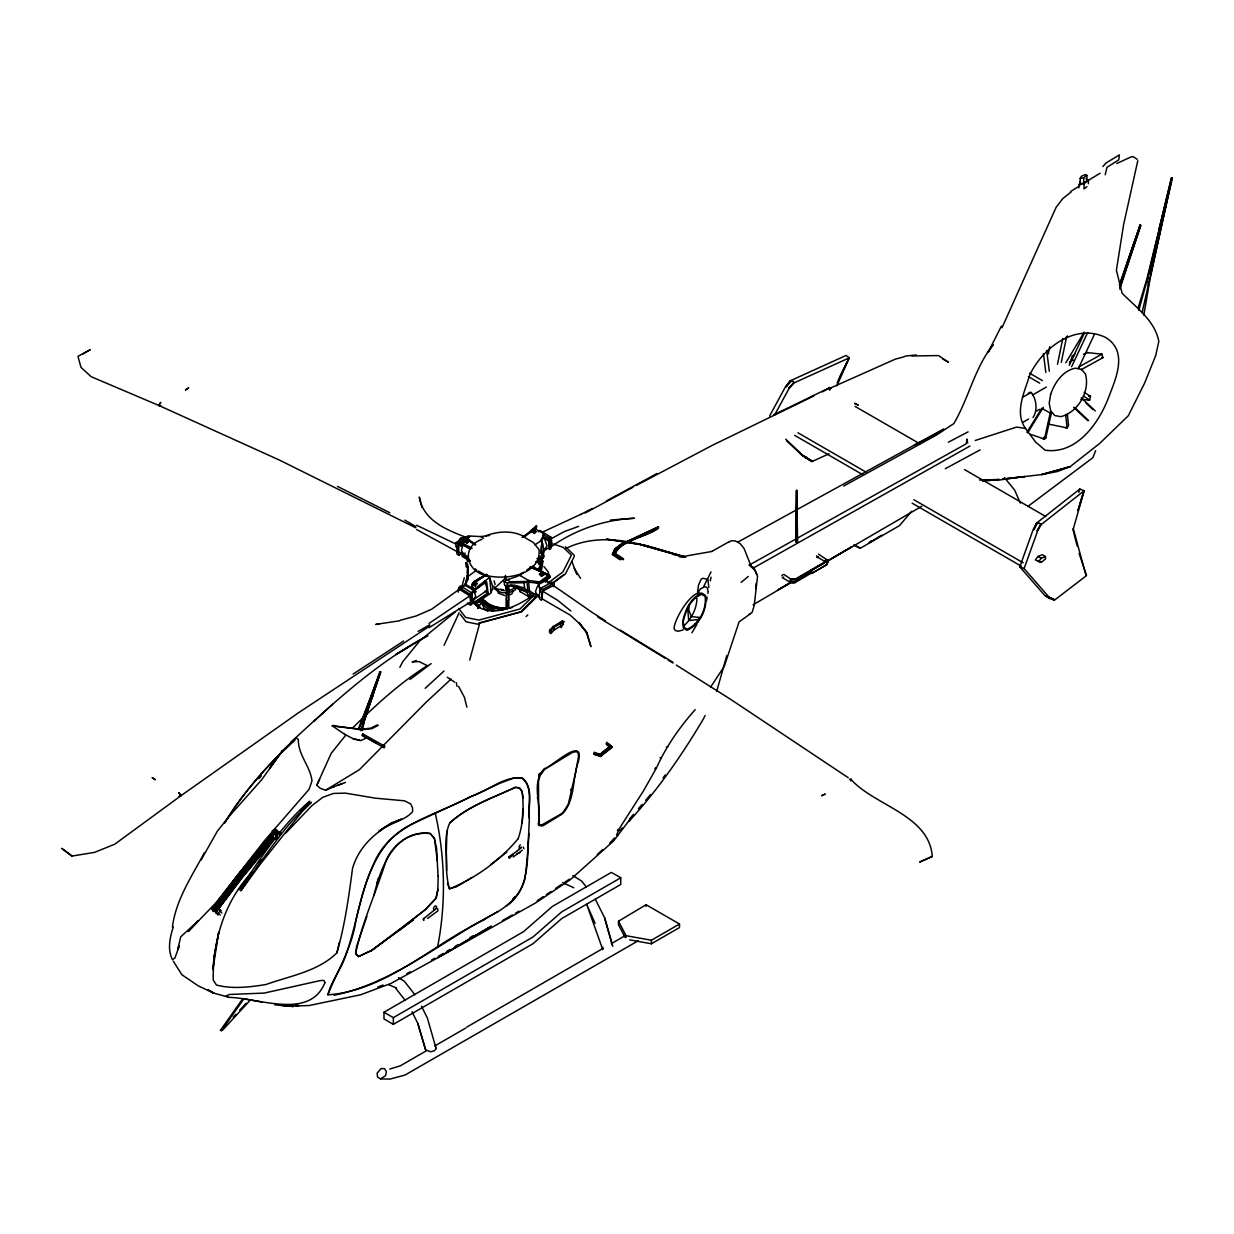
<?xml version="1.0" encoding="UTF-8"?>
<svg xmlns="http://www.w3.org/2000/svg" width="1234" height="1234" viewBox="0 0 1234 1234"><rect width="100%" height="100%" fill="white"/><g stroke="black" fill="none" stroke-linecap="round" stroke-linejoin="round"><path stroke-width="1.5" d="M423.262 918.374L423.925 920.302L423.262 919.654M475.183 568.889L476.679 570.093L467.717 576.694L465.218 585.487L474.195 590.454L486.643 581.785L488.124 593.06L477.666 600.542M468.21 574.736L468.21 578.499L466.221 582.972M468.21 572.838L468.21 567.625L466.221 566.838L465.727 563.028L469.213 560.529M491.117 591.703L492.613 589.204L492.613 586.119L490.129 578.869L486.643 574.396L474.195 581.368L472.206 584.176L473.193 591.101M472.699 583.188L472.699 584.453L475.183 585.965L477.188 583.497L474.689 582.001L472.699 583.188L475.183 584.685L475.183 585.965M474.689 581.199L475.692 583.497L474.195 583.188L473.702 581.8L474.689 581.199L475.692 583.497M472.206 584.176L474.195 581.677L471.712 585.919L474.195 592.197L476.185 591.641L474.195 592.922M476.17 601.791L478.16 602.393L478.16 601.128M476.17 601.467L476.17 602.315L479.162 602.022L479.162 600.757M484.653 575.877L478.684 578.715L472.206 584.592L486.643 574.396M494.109 588.772L504.567 578.993L505.57 575.245M506.048 608.146L506.403 585.626M506.557 600.295L507.236 586.32M528.985 582.247L539.443 583.235L548.42 577.049L547.927 575.784L539.459 581.954L528.491 580.427L526.995 581.445L509.565 581.754L507.575 583.235L507.56 589.79L507.899 586.135L508.562 589.281L507.56 588.988M508.547 600.295L508.223 586.135M525.992 582.417L509.565 582.602L509.565 581.754M535.463 527.612L534.97 529.725L536.466 525.715L536.466 527.196L524.018 537.314M532.486 529.694L535.972 531.7L534.476 533.443L531.484 531.391L534.476 529.71L533.983 531.993L532.486 529.694L534.476 529.71M543.438 554.112L543.438 557.922L539.952 560.421L539.952 556.611L543.438 554.112L540.955 552.909L541.942 541.633L540.955 540.739L543.932 533.767L534.97 528.8L522.013 537.345M540.955 574.18L541.448 571.481L542.436 573.471L540.955 574.18L543.932 573.471L543.932 574.751L541.448 576.232L539.459 574.18L541.942 572.283L543.932 573.471L541.448 576.232M541.772 561.393L541.448 557.907L540.446 564.601L539.443 564.725L539.443 558.632L538.949 564.139M541.942 562.025L541.942 558.632L540.939 558.03M543.932 533.767L541.448 542.142M537.469 569.368L548.914 574.982L549.917 577.481L545.428 579.841L547.911 578.453M465.218 553.063L462.226 555.161L462.226 556.441L470.185 561.239M466.73 543.161L469.213 540.415L467.223 539.505L464.724 541.418L466.73 543.161L469.213 541.263L467.223 540.106C467.054 537.5 464.802 539.628 466.221 541.124L467.223 541.726L469.213 540.415M467.208 558.971L467.208 560.236L466.699 558.447M470.185 560.498L468.689 560.498L468.704 559.218M478.298 571.018L489.636 577.466L474.195 589.189L474.195 590.454L480.674 585.764M474.689 582.001L474.195 583.188M476.663 602.393L476.663 601.112M526.995 581.445L527.982 592.706L524.496 587.816C518.943 587.338 511.956 582.155 507.56 587.183L504.583 585.086L504.089 581.569C510.074 577.527 518.465 577.697 523.848 572.129M534.97 528.8L534.97 530.065L536.466 527.196M523.509 537.314L536.466 525.715M539.443 583.235L539.459 581.954M541.448 574.489L541.942 572.067L549.423 574.982L550.41 577.188L545.922 579.116M541.942 572.283L541.942 573.548L543.932 574.751M796.501 541.232L796.67 490.376L797.596 541.865M796.67 490.376L796.115 542.297M505.57 577.728L506.557 578.16M529.17 818.25C527.628 805.278 533.767 788.125 522.275 778.346L514.177 777.898L500.017 783.204L413.529 823.386C375.352 840.153 364.585 884.192 355.778 921.011C352.091 947.619 337.314 970.556 327.905 994.82C386.859 990.686 432.933 943.84 484.345 919.731M796.377 490.638L795.915 541.741M536.466 526.517L535.463 529.725L535.972 527.612M438.178 875.785L437.854 889.467L436.018 898.229L425.252 909.612L398.227 931.13M562.102 623.494L563.475 624.311L554.22 629.926L550.719 633.659L549.546 632.332L549.577 630.312L553.187 626.517L562.318 620.964L563.845 621.581L561.254 627.628L560.082 626.301M458.292 592.181L458.338 589.05L460.529 585.872L472.036 593.107L472.499 603.596L470.54 605.138L467.393 603.056M507.421 608.979L507.544 600.588M696.917 598.428C696.763 608.902 691.287 618.944 683.806 626.054M508.794 608.161L508.732 585.641M518.141 838.781C523.293 823.649 524.064 807.298 522.09 791.534L519.529 787.832L515.288 787.354C492.844 797.843 468.272 805.879 449.778 822.908C442.929 837.917 447.633 854.838 446.615 870.71M522.229 823.356L522.8 808.764M467.917 579.224L468.21 571.99M795.837 579.995C798.321 584.376 787.832 584.037 790.346 579.81L795.837 579.995L811.494 570.956M467.424 572.992L467.717 564.231L465.727 563.028M446.801 831.13C446.816 850.226 444.41 870.417 449.407 888.881C475.398 878.299 499.986 860.561 517.987 838.873M527.689 846.678L527.921 842.868M528.97 833.459C526.825 858.725 530.312 889.961 506.125 906.188M456.472 545.891L457.259 551.721L416.706 529.587M472.113 600.881L471.99 596.253M755.794 588.572L756.211 583.25M708.84 587.492L707.915 579.425L702.809 578.237L701.066 579.332L698.475 585.224L697.58 592.613M528.985 597.935L529.293 594.649M540.939 560.575L542.929 561.177L541.001 573.702M462.287 553.033L459.063 555.038L457.598 547.896L458.123 543.747L469.938 536.697L467.902 536.158L456.025 542.528L456.009 546.863M470.54 605.138L470.756 603.148M593.539 613.36L553.387 585.533L542.605 591.179L542.112 598.845L570.262 615.149L578.947 623.155M467.223 577.188L467.717 567.208M614.841 553.788C622.09 538.749 643.886 538.039 656.426 529.016L658.509 526.918L657.614 528.831C644.395 537.762 623.293 539.042 614.841 553.788L623.571 559.742M554.189 583.312L552.092 582.201L540.276 588.433L539.104 597.21L539.844 599.23L541.371 600.341L542.312 589.59L554.189 583.312L554.205 586.505M475.522 601.668L476.602 606.033L477.203 604.043C476.833 603.58 475.105 604.984 475.938 601.59M632.733 815.736L613.56 840.986L570.093 879.857L536.065 902.656L437.715 957.8L390.9 983.467L360.482 994.82L309.009 1005.556L287.399 1006.173M477.913 607.483C478.591 602.177 477.635 604.66 479.949 607.082L477.743 608.362M708.1 591.981L707.822 593.477M172.421 927.058C175.814 899.787 191.856 876.31 204.489 852.555M461.932 543.407L458.863 545.258L458.662 551.876L468.087 556.673M688.927 605.4L687.955 611.617L688.726 620.579L699.493 619.283L697.596 619.915M716.707 691.333L726.795 655.516M542.929 561.177L541.942 561.779L540.214 571.08M1148.268 285.501L1148.916 281.784M706.542 600.665L707.175 597.071M1137.81 160.636L1123.634 224.511L1116.4 270.246L1122.122 293.198C1136.221 307.667 1154.638 320.192 1158.819 341.309L1155.764 355.423L1144.689 382.956L1128.292 415.765L1099.756 443.376L1070.171 466.637L1057.615 471.465L1041.758 474.55L1002.64 479.147M710.321 580.828L711.046 577.188M471.758 594.356L472.931 588.541L475.722 596.176L471.789 601.745M539.227 570.787L539.937 567.27M1138.812 310.351L1147.404 279.162L1171.776 177.866L1150.088 278.946L1143.795 315.164M459.249 545.042L458.755 542.312L460.745 538.039L459.249 540.029M1048.268 353.973L1049.779 346.646M1057.492 364.215L1062.783 338.548M1061.302 362.318L1066.608 336.651M538.718 570.093L539.443 566.668M538.872 571.219L539.937 566.082M1054.453 599.539L1048.823 597.071L1054.283 600.31L1053.096 598.706L1049.995 598.583L1044.951 595.636L1019.793 566.869L1033.151 529.648L1036.514 523.123L1039.614 523.139L1040.802 524.851L1037.455 531.391L1024.097 568.596L1049.239 597.364L1054.283 600.31L1086.522 575.599L1079.071 553.356M437.977 889.421L436.126 898.229L425.314 909.689L371.28 950.828L413.483 919.731L370.709 950.936L358.431 956.689L355.608 953.604C362.364 921.875 376.277 891.766 386.041 860.777C392.906 843.655 411.601 830.991 430.157 833.598L434.322 838.41L436.527 847.851L438.055 875.862M384.684 746.184L384.098 747.696L376.833 743.67L362.302 735.279L362.75 733.86L384.684 746.184L384.098 747.696M1050.55 411.508L1044.427 439.119L1030.483 434.275M1051.553 412.187L1045.83 437.962L1044.427 439.119L1042.637 438.533M1142.098 312.742L1172.3 178.174M1150.813 272.498L1152.494 265.079M1153.327 261.377L1154.993 253.957M1155.826 250.255L1172.084 177.974M362.21 730.651L364.724 719.946L380.566 671.728L358.246 729.171M462.426 546.384L461.393 550.827L464.694 555.007M570.787 790.47L571.188 788.773M1138.01 308.33L1147.049 278.375L1171.776 177.866M1149.008 274.133L1150.751 266.745M1151.63 263.058L1154.237 251.983M1155.101 248.296L1159.466 229.833M1105.201 174.75L1106.975 167.33L1118.76 159.865L1119.361 154.913L1106.034 162.996L1102.903 166.559M252.168 871.975C224.681 900.882 212.572 940.817 213.235 980.104L216.459 985.056C232.717 989.236 249.515 987.123 265.834 984.547C290.005 975.909 317.986 971.513 336.882 952.864C344.888 925.222 348.775 896.84 352.538 868.397C359.295 844.75 379.378 828.06 401.513 819.145L390.947 823.063L378.761 831.469C388.787 822.754 403.996 821.551 412.665 811.617L412.495 807.776L410.644 803.889L404.536 800.82L375.46 798.182L345.474 793.138L333.612 793.416L322.845 797.272L311.878 805.679L285.625 833.197M969.909 446.076L753.866 567.748L754.283 569.044L750.272 565.99M1171.22 178.143L1159.22 228.259L1161.132 228.706L1159.898 227.997M336.882 952.864L339.443 942.252M376.987 743.408L362.302 735.618L362.75 733.86M461.238 546.307L459.249 544.734L459.249 540.322L463.244 537.931L466.73 539.011L475.321 544.919L466.221 539.011L461.254 538.348M469.691 660.082L479.378 624.512L466.082 621.813L460.282 614.316M1146.664 283.357L1148.144 277.82M461.285 588.927L464.293 577.728M464.848 585.379L466.761 578.283M1037.763 522.707L1033.814 529.756L1036.514 523.123L1079.858 489.034L1084.146 490.762L1073.333 528.831L1086.013 575.399M458.955 590.469L459.279 589.266L469.799 595.899L470.586 601.991L429.108 627.628M361.994 728.153L364.323 719.653M1070.896 360.945L1072.392 355.485M513.39 590.639L512.002 593.662L510.166 594.742M698.506 595.621L698.058 593.909M1082.388 495.281L1077.884 510.753L1084.146 490.762L1040.802 524.851L1037.023 531.052L1040.972 524.003M360.852 730.667L380.751 672.098M541.942 554.59L542.929 551.382L543.916 556.719L542.42 555.824M399.831 667.363L402.67 661.825L419.714 640.878L455.315 611.848M1078.809 492.397L1079.858 489.034M376.894 883.02L378.545 877.852M373.933 895.591C380.257 867.764 395.034 828.862 430.28 833.474L434.461 838.318L437.33 860.854M1119.439 284.838L1140.139 224.989L1140.756 225.621L1119.762 289.142M724.281 666.267L739.104 621.874L750.442 613.745M1140.139 224.989L1119.901 287.291L1140.679 225.298M364.878 717.957L380.566 671.728M545.413 548.004L543.083 554.189M437.515 947.326C446.214 903.427 445.196 856.735 435.247 813.206M1119.562 285.177L1140.231 225.313M1128.107 262.534L1127.321 262.086L1128.539 262.534L1127.336 262.364L1140.154 225.128M438.024 910.615L437.576 908.548M379.918 671.666L358.847 729.849M380.226 671.79L361.547 724.188M366.899 916.26L356.533 946.617L355.731 953.45L358.523 956.52L370.724 950.782M477.681 608.501L482.34 601.143M698.012 592.459L700.403 588.896L705.092 586.582L707.19 587.708L708.069 591.148M1095.669 450.657L1092.8 457.752L1027.737 506.542M811.232 570.339L823.68 563.275L825.978 559.943L824.605 562.133L794.912 579.27M818.451 554.097L828.43 560.807L826.333 564.987L811.494 573.563M542.436 554.128L543.762 550.58M596.762 753.635L599.724 754.714L610.614 745.752L612.203 747.141L600.634 756.427L593.755 753.974L594.418 752.401L599.909 754.267L600.634 756.427L593.755 753.974M173.284 926.965C169.922 937.285 167.238 949.47 172.436 959.636L174.919 957.985L179.377 945.707M479.162 602.022L480.149 599.523M421.473 1006.204L427.396 1018.112L436.111 1048.514L434.491 1050.751L430.465 1051.784L425.622 1049.918L417.879 1023.603L412.017 1011.695M602.84 949.656L602.84 947.234M837.146 382.972L839.197 377.913M444.07 645.305L459.11 612.82M594.618 754.668L595.282 753.095L594.418 752.401M1078.84 187.861L1080.089 181.491L1080.089 184.899M836.837 385.918L849.27 357.86L846.077 355.454L790.207 380.828L785.549 386.643L769.6 415.997M538.749 776.448L539.15 775.492M334.121 786.66L325.575 790.238L320.208 788.279L316.814 785.179L331.19 753.357L345.767 735.171M827.135 563.784L828.43 560.807M1002.008 327.75L1056.134 207.297L1062.721 198.659L1071.266 191.841M695.174 709.627C679.703 727.135 665.99 746.57 656.473 767.964L643.377 791.056L620.178 827.243L616.584 834.878L617.848 835.511M826.333 562.38L827.582 559.573M619.977 559.712L612.357 554.529L614.841 549.007L620.471 544.61L657.444 527.18M658.524 527.813L621.566 545.243L615.92 549.639L613.745 554.467L612.357 554.529L614.902 549.022L621.334 544.209L658.509 526.918M1069.246 365.357L1084.501 332.872M1071.621 366.729L1087.678 332.532M1078.315 368.611L1094.373 334.429M614.301 551.984L619.761 545.767L656.519 528.198M316.814 785.179L319.621 779.333M847.018 362.086L839.968 376.709L849.27 357.86L793.385 383.219L788.511 388.648L793.971 382.447L793.123 381.383L790.207 380.828L786.12 386.859L791.596 380.643M179.424 945.83L177.773 949.224L180.735 936.776L198.504 920.641L188.216 931.562L216.181 902.532L264.4 840.801L309.086 789.328L312.001 780.952C310.351 766.206 297.98 754.977 298.32 739.49L296.607 738.04L294.324 739.567L282.509 750.627L261.731 779.687L228.799 816.785L217.431 831.053L200.957 860.206M545.844 582.294L548.482 577.018L548.451 572.19L543.87 566.483M574.365 556.195L565.465 573.918L553.233 582.972M538.656 775.014L539.289 773.749M703.704 586.52L711 571.928M1080.197 178.406L1081.231 176.354L1085.411 174.518L1086.923 175.398L1086.923 180.704L1083.699 183.095L1080.197 183.712L1080.197 178.406L1083.699 177.789L1086.923 175.398M458.755 542.312L459.758 540.338L459.742 544.734L462.735 546.677M1001.391 326.084L988.311 352.029L993.2 344.61C974.582 367.963 968.798 398.196 953.805 423.617L936.159 435.216L843.717 486.011M705.154 715.489L703.411 718.928C681.785 755.331 657.568 790.3 628.831 821.489M774.489 415.179L788.742 389.049L793.971 382.447M826.703 559.619L825.407 562.041L810.877 570.417M520.193 575.615L521.519 573.131M654.899 769.044L655.578 767.764M617.386 830.605L618.126 829.263M507.066 585.086L507.56 590.778L508.562 590.778L508.069 585.271L505.57 585.687L506.063 589.867L507.56 590.778L507.066 586.582M215.842 912.45L242.049 877.898L274.796 838.148L273.192 837.022L240.63 876.88L214.608 911.108L215.842 912.45L241.694 877.898L274.442 838.148M275.676 832.318L280.272 834.986L281.167 833.444L274.611 829.464L281.167 833.444M781.801 575.815L783.066 574.489M547.773 581.738L545.999 580.628L538.826 584.268L536.991 587.399L535.463 591.78L537.777 596.13L540.076 597.349M539.829 774.104L540.492 772.978M850.797 780.906L851.074 778.962L849.578 779.441L851.429 779.842C874.721 805.74 929.341 815.103 932.256 856.442L919.932 861.964L932.256 856.442M691.935 632.78L697.009 624.25L694.865 623.633M1065.528 339.088L1067.456 335.864M1065.821 362.842L1084.131 332.224M1069.523 362.919L1075.308 353.248M1026.95 432.286L1041.697 408.315M1027.629 432.887L1043.362 407.313M415.92 527.859L279.732 460.22L158.785 405.446L91.146 376.694L80.95 367.316L77.958 356.333L90.283 349.7L82.94 353.942M516.506 587.785L515.01 590.161L508.531 592.814M829.495 389.851L829.772 387.599L831.315 388.047L829.772 387.846L822.307 391.903M272.837 832.318L274.611 832.318L275.676 830.683L275.151 828.955L272.313 830.791L272.837 832.318L276.03 833.752L277.449 832.117L275.151 828.955M273.377 837.948L275.151 837.747L276.2 836.112L275.676 834.57L273.902 834.57L272.837 836.205L274.796 839.382L276.74 839.274L277.804 837.639L275.676 834.57M710.553 687.199L724.188 666.483M560.113 624.281L562.318 620.964M249.499 1000.99L222.336 1030.421L220.439 1030.344L242.882 998.507M221.318 1030.837L243.761 999.016M213.898 907.237L212.479 909.273L213.019 911.417L215.487 911.216L216.906 909.18L216.197 907.129L218.156 908.872M252.245 871.728L239.041 889.853C260.59 858.926 280.596 825.87 309.657 801.252L300.448 810.46M663.028 778.006L665.28 774.952M216.027 913.361L218.325 913.268L219.914 911.108L219.39 909.18L217.091 909.273L215.672 911.324L217.971 915.104M214.608 911.108L240.8 876.572L273.377 837.331M213.189 910.507L239.041 876.171L276.74 830.482L275.321 829.464L277.095 830.482L239.396 876.171L213.189 910.507L211.77 909.273L237.792 875.045L273.038 832.24M1037.995 556.441L1035.326 559.989L1041.188 562.365L1045.491 559.048L1045.491 556.549L1042.298 554.698L1037.995 556.441L1041.188 558.277L1045.491 556.549M1038.519 561.825L1041.188 558.277M211.77 909.273L238.147 874.829L273.393 832.24M537.438 596.438L528.476 596.531L520.008 591.549L520.995 590.238M519.252 849.624L521.041 847.295L516.784 851.306M619.977 830.883L622.244 827.952M614.532 837.948L609.611 843.238M258.862 862.674L261.238 859.697M258.939 778.731L261.346 775.785M512.634 899.247L514.701 896.748M825.237 561.717L817.926 557.336L818.451 556.704M535.972 526.903L529 532.795M541.927 563.722L540.446 564.601M812.635 460.853L812.049 461.547L805.077 457.536L785.765 439.181M1027.876 394.201L1029.403 392.412L1031.192 392.458C1036.514 399.014 1037.917 410.444 1032.981 417.478M911.725 511.292L899.355 525.715L860.36 548.235L853.65 545.289M629.911 818.605L633.551 814.378M638.394 808.748L642.035 804.522M645.675 800.295L650.519 794.665M549.546 632.332L553.865 627.335L563.845 621.581M527.828 614.871L526.147 616.537M239.72 1010.168L246.075 1003.257M462.21 587.986L465.912 583.99L464.2 585.07M233.226 1017.202L235.833 1014.379M352.292 728.276C375.568 705.246 399.955 682.803 427.812 665.373M466.221 541.124L467.223 540.106L464.724 541.418L466.73 542.312M871.096 540.908L869.106 542.914L875.338 538.98M423.709 918.62L436.234 908.548M513.205 856.982L522.383 850.133M533.659 595.575L519.977 609.01L478.915 620.1L465.634 617.401L458.662 608.408M521.967 610.568L537.052 595.76M521.72 611.694L538.826 594.881M290.746 742.282C333.195 703.303 375.815 663.321 427.041 635.957M451.058 679.132L425.807 702.562L359.433 769.661L325.575 790.238M314.871 720.425L313.976 721.273L332.532 704.259M425.206 688.294L444.009 671.018M597.194 854.576L602.716 849.532M437.36 911.263L427.504 918.497M520.594 611.925L479.054 623.016M449.886 822.924C468.426 806.018 492.89 797.874 515.288 787.354L519.375 787.924L522.09 791.534L523.108 798.228M741.125 582.448L748.205 576.479M290.052 744.472C265.063 767.702 242.435 793.832 224.573 822.985L235.324 806.465C252.754 782.479 272.375 759.712 294.833 740.323M327.905 994.82C331.221 980.721 341.571 968.999 345.844 955.008C356.595 925.161 359.881 892.969 373.594 864.124C389.867 823.818 436.574 815.396 470.771 796.408C487.723 791.611 504.197 775.23 522.537 778.114C533.967 787.971 527.89 805.092 529.401 818.096C528.399 838.503 527.736 859.003 524.82 879.24C521.118 893.416 510.074 904.121 497.996 911.664C443.577 939.46 395.05 982.804 334.028 995.252M599.724 754.714L610.614 745.752L606.573 742.22M461.254 587.723L465.912 583.99M1078.84 184.452L1084.038 183.773L1088.373 180.349L1085.951 178.945M1086.923 186.596L1084.038 188.879L1084.038 183.773M529.494 532.918L533.983 529.401M516.568 851.429L508.948 856.859M483.666 538.24L480.674 536.574L469.707 536.019L460.745 542.204L461.238 543.901L464.061 541.695M490.762 864.494L506.773 852.123M728.785 542.405L730.821 540.831L735.248 540.847L740.292 543.762L744.056 548.482L751.352 566.807L755.1 570.463L757.522 576.494L754.221 605.524L752.077 612.48L749.115 614.27M599.847 756.396L612.203 747.141L608.532 743.809M409.997 679.502L431.16 663.599M547.911 583.05L562.997 571.897L571.373 555.207L563.352 547.449L553.295 543.993M553.264 582.417L563.83 574.612M459.279 589.266L431.561 609.303L416.105 615.982L400.124 620.316M509.179 858.278L513.205 854.668M509.179 857.244L512.989 854.53L509.179 856.982M532.008 595.76C516.66 607.329 488.741 619.375 473.146 602.655M536.451 561.979L539.443 559.866M526.717 570.108L531.036 567.069M516.013 587.492L509.04 590.747M534.97 544.857L540.955 540.739M429.046 623.386L469.799 595.899M472.684 601.714L475.676 603.426L491.117 592.968L489.636 577.466M473.47 599.755L486.165 591.024L487.199 588.479L484.422 581.199M472.344 600.171L475.167 601.729L488.124 593.06L484.885 591.209M537.176 900.743L543.315 896.64M546.369 894.588L550.966 891.503M555.562 888.434L561.686 884.331M564.74 882.279L569.337 879.21M353.078 674.103L403.611 641.032M462.241 538.132L461.238 538.764L463.244 537.931M1070.557 191.548L1079.58 185.887M538.178 531.808L540.199 530.527L551.151 537.345L551.907 543.592L550.688 548.914L549.207 549.516L549.685 538.209L543.099 534.553M1088.619 180.21L1100.173 173.207M585.147 513.02L632.872 487.307M876.911 538.024L881.678 535.17M472.159 877.359L456.549 886.768L449.515 888.758L447.464 883.359M625.237 937.609L618.496 924.775L618.496 921.227L646.092 904.738L679.502 924.019L679.502 927.567L651.413 943.779L629.695 939.861M465.727 539.304L467.717 539.011L468.226 540.708M465.233 542.266L467.717 540.785L469.213 541.263M532.98 531.391L533.983 530.805L533.474 529.108M479.178 579.008L486.643 575.121M473.702 581.8L475.692 581.8M475.183 584.685L477.188 583.497M542.451 572.067L540.955 572.067M427.967 635.51L395.898 654.529L408.3 647.171M753.126 604.799L791.935 581.954M484.345 919.515L498.073 911.402M438.271 956.365L443.253 953.419M446.569 951.46L449.886 949.501M454.868 946.555L458.184 944.596M469.784 937.732L473.1 935.773M437.715 957.8L491.317 926.117L446.014 952.879M429.818 625.962L298.35 712.851L181.105 795.606L114.824 844.164L94.54 852.385L71.773 856.103L61.7 848.344L72.22 856.01M826.842 561.439L851.784 546.801L827.243 561.131M549.685 538.209L551.151 537.345M811.972 573.286L826.857 564.555M791.241 582.139L778.145 589.775L791.472 582.032M1032.472 395.065L1046.37 387.044M1022.971 422.306L1028.57 419.036M921.783 506.279L828.107 560.73M796.47 579.132L801.468 576.216M804.799 574.288L824.775 562.658M345.165 734.616L332.239 725.808L361.146 729.248L370.879 728.153L377.388 724.867M378.252 725.361L371.758 728.662L362.025 729.741L332.239 725.808M728.368 542.127L711.895 551.397M797.087 581.368L810.877 573.409M511.123 856.118L508.732 857.507L509.627 857.244M383.975 1012.235L523.586 931.639L552.323 906.481L611.385 872.376L620.748 877.775L620.748 884.485L561.686 918.59L532.949 943.748L393.337 1024.359L383.975 1018.945L383.975 1012.235L393.337 1017.649L532.949 937.038L561.686 911.88L620.748 877.775M466.776 1027.089L603.071 948.391M611.354 943.624L624.589 935.974M426.501 1050.72L400.279 1065.852L389.774 1069.045M434.692 1045.985L465.804 1028.015M638.179 940.802L404.968 1075.076L389.959 1079.087L380.596 1078.886L377.681 1077.22L377.049 1073.302L381.075 1068.551L384.468 1068.644L386.396 1071.621L385.594 1075.632L380.596 1078.886M618.496 921.227L626.07 935.681L651.413 940.246L679.502 924.019M418.11 631.422L429.663 624.79M1022.971 397.07L1031.192 392.458M1036.637 410.953L1039.414 409.364M482.078 539.258C458.724 547.51 467.794 574.689 489.697 576.139C508.3 579.641 540.831 574.319 539.088 549.701L533.381 542.497L525.329 537.87M459.048 587.369L470.015 594.264L472.036 593.107M943.779 428.908L737.809 542.127M796.038 580.859L811.972 571.789M945.29 468.719L980.104 449.886M502.408 920.61L512.372 914.949M515.704 913.067L519.02 911.186M750.272 564.493L966.191 443.824L967.055 439.042L967.657 443.021M541.155 539.736L544.302 537.993L548.96 539.721L548.945 547.665L544.209 550.503L547.001 545.891L544.302 537.993L549.223 541.572M1069.986 361.793L1073.349 359.942M1083.406 354.389L1086.753 352.538L1101.947 354.173L1102.903 357.69L1081.092 369.737M1078.47 367.146L1101.947 354.173L1100.651 353.942M476.046 935.233L479.316 933.428M406.834 973.611L410.135 971.79M431.653 959.99L434.97 958.17M606.588 500.85L657.12 473.47M636.25 485.471L711.864 445.567L813.808 395.975M948.329 442.235L968.088 431.869M580.551 514.563L592.104 508.562M914.178 445.196L942.884 430.481M773.61 414.917L829.772 387.599M825.068 794.094L821.628 795.745L824.914 794.202M542.019 532.332L581.168 514.208M683.173 629.895L678.299 631.253L675.584 630.667L674.072 628.816C673.749 619.453 693.724 586.304 702.686 594.279M1116.77 163.52L1131.007 156.949L1133.105 156.595L1137.193 159.34M829.125 453.742L812.049 461.547L804.83 457.182L811.077 460.112M366.961 737.747L360.559 740.647L353.742 739.058L344.301 734.107M830.806 387.892L895.375 359.109L904.321 356.749M531.484 531.391L533.983 532.594L535.972 531.7M220.439 1030.344L221.457 1029.927M517.015 853.758L519.915 852.601M480.674 536.574L489.574 535.463M565.373 548.744C603.596 529.648 646.014 545.104 683.744 557.043M458.863 545.258L462.426 543.901M333.041 787.076L345.443 782.449M337.53 785.395L342.636 783.482M377.758 987.061L383.08 985.071M416.382 660.514L412.156 661.918L419.113 661.594L426.609 665.327M578.653 526.378L564.37 531.53L550.919 538.903L550.904 546.863C575.368 529.664 604.49 519.607 634.43 518.249L610.46 520.054M573.779 887.755L562.581 882.588M388.494 984.655L396.577 988.018M485.918 535.803C498.135 531.036 512.696 530.219 524.435 536.759M975.215 440.476L1016.523 427.103L1025.547 428.46L1035.619 442.111L1045.121 450.194C1077.081 454.837 1099.648 422.198 1109.258 395.728C1116.461 377.095 1127.876 350.95 1105.587 337.453C1075.2 322.722 1042.499 347.988 1029.804 374.874C1024.822 391.425 1013.993 412.464 1025.547 428.46M666.314 747.187L667.717 746.724M478.931 623.263L521.658 611.725M545.428 579.841L547.911 579.162M509.565 582.602L524.003 582.618L524.496 587.816M712.327 551.382L679.857 557.089M656.426 529.016L657.614 528.831M179.331 796.3L181.105 795.606L178.884 792.86L181.105 795.606L179.331 795.961M399.739 620.779L375.784 624.404L379.378 624.188M541.525 825.099L560.437 814.301A13.944 7.558 -59.7 0 0 563.105 812.25L568.226 804.414L575.646 772.469L578.592 755.979L577.944 752.817L576.324 751.599L572.422 752.447L544.595 769.399L540.014 775.723L538.487 781.431L538.764 821.983L539.474 824.327L541.51 825.099M982.542 481.291L998.846 479.424M506.079 580.088L509.395 579.702M1002.563 479.008L1024.883 476.54L999.602 479.964L979.58 480.011M904.923 356.148L916.276 354.96M911.88 355.963L938.534 355.577L948.514 362.302L942.745 358.971M998.892 479.486L983.621 479.949M506.079 579.949L509.395 579.656M478.946 600.326L483.08 600.85L484.453 603.873L489.05 607.745L495.482 610.506M543.932 573.471L541.942 573.594L541.448 571.481L541.942 572.067L529.988 567.116M512.002 607.652C502.053 609.025 490.87 607.267 483.543 599.847M510.259 608.146L503.287 608.563L495.482 607.159M274.966 830.683L277.095 830.482M507.205 592.814L504.552 592.798A11.106 6.417 0.3 0 1 497.58 590.993A11.846 6.833 0.3 0 1 495.081 588.896M529.448 596.207L531.746 596.223M1080.845 399.461L1089.668 399.97L1090.47 396.33L1084.177 392.366M1101.654 357.659L1102.903 357.69L1101.7 357.521M790.747 579.116L795.544 579.27M790.099 581.538L795.992 581.769M1088.897 396.253L1090.47 396.33L1088.882 396.114M1088.095 399.893L1089.668 399.97L1083.375 396.006M1086.753 352.538L1088.095 352.631M791.164 578.792L795.22 579.085M160.559 406.156L158.785 405.446L160.636 402.5L158.785 405.446L161.068 406.109M281.583 1005.479L293.291 1006.512L274.889 1004.846M691.071 616.568L700.542 617.555M529.972 593.816L536.944 594.618M504.66 595.559L498.243 593.06L497.78 589.759M504.552 590.731L496.083 588.618L493.6 586.227M503.287 609.719C495.158 609.257 485.163 606.496 482.016 598.12M503.75 608.516L495.945 607.39L488.587 604.382L483.543 600.248M475.183 592.274L472.206 588.803M1047.743 423.941L1067.086 427.92L1068.567 425.56L1067.333 414.084M1065.281 427.612L1067.086 427.92L1065.636 414.531M530.481 567.177L547.418 574.304L549.917 576.679M245.844 999.17L262.271 1002.116M295.312 1005.494L298.443 1006.096L297.425 1004.337M672.576 554.313L685.796 557.151M295.373 1005.294L298.443 1005.941M1024.097 568.596L1019.793 566.869M463.244 537.5L466.73 538.286L475.692 544.502M545.428 573.147L541.942 572.375L548.914 575.275M352.862 738.549L359.696 740.138M685.194 556.92L640.199 544.502L606.526 539.119L644.873 545.274L685.071 556.935M685.132 556.997L640.199 544.502L683.482 556.981M227.997 997.01L213.837 993.169L198.304 985.904L181.876 974.706L173.269 961.132M1044.057 437.438L1045.83 437.962L1044.118 437.33M540.939 561.47L541.942 561.779M466.73 538.703L467.717 539.011M526.98 590.592L510.058 585.147M528.476 596.531L526.98 592.289L510.058 585.564M459.063 555.038L457.012 554.267L456.734 552.246M751.29 566.699L753.866 567.748L756.874 574.381M277.974 833.86L280.272 834.986M535.849 561.748L540.538 563.784M465.943 537.284C446.369 529.741 423.277 520.517 419.282 497.04L421.874 507.251M1051.245 598.243L1045.614 595.775L1049.995 598.583M536.96 558.478L539.952 560.421M493.291 611.354L488.124 609.072L483.08 604.922L480.782 599.971M416.66 525.268L455.269 543.7M807.129 457.583L802.455 455.392L808.856 459.156L801.884 455.13L786.552 440.785M504.089 581.569L507.575 583.235M337.468 486.397L389.805 512.727M538.61 825.176L541.911 825.978A10.612 5.754 -59.7 0 0 544.271 824.991L560.421 815.134A14.931 8.098 -59.7 0 0 563.275 812.944C575.399 799.231 572.283 777.944 578.376 761.656C585.363 733.644 549.855 768.689 544.41 768.566C529.957 783.174 542.698 806.465 538.225 824.004A7.45 4.103 -60.2 0 0 539.289 825.546L539.32 825.592M460.745 542.204L472.082 548.282M597.58 616.846L664.91 658.077M542.945 536.389L548.96 539.721M465.218 584.206L474.195 589.189M748.945 564.971L753.866 567.748M461.238 543.901L470.586 549.207L463.228 544.672L467.717 547.372M540.276 588.433L542.312 589.59M462.226 555.161L468.704 558.848M1042.622 408.747L1050.782 413.421M1029.572 373.177L1042.452 380.612M1028.385 376.601L1039.66 383.111M964.587 469.614L1045.861 516.568M855.085 406.418L919.793 443.762M1037.995 560.529L1041.188 562.365M865.821 471.974L797.935 432.779M913.823 499.693L1023.187 562.812M862.504 474.55L794.619 435.324M912.173 503.225L1021.536 566.313M854.298 544.734L860.36 548.235M483.836 604.845L480.751 603.071L480.273 599.894M660.097 757.537L660.915 758M333.257 725.222L334.136 725.715M523.278 847.033L523.941 848.714M404.814 520.146L415.75 526.502M456.025 542.528L458.123 543.747M519.529 575.152L528.491 580.427L529.972 595.929M534.353 581.6L538.826 584.268L540.338 591.564L538.826 584.268M790.346 582.417L782.294 577.589L783.066 577.466A1.789 1.033 -60 0 0 783.698 576.91M532.486 566.067L547.927 575.784M539.459 574.18L541.448 575.383M784.192 574.581L791.565 579.579M542.605 591.179L557.567 600.218L570.818 610.953M614.902 549.022L615.92 549.639M620.394 630.173L672.746 662.211M668.18 660.082L673.085 663.074M528.846 590.531L537.777 596.13M676.278 665.08L730.466 699.231L848.313 777.744M572.838 875.538L581.692 881.138L586.335 887.061M398.582 977.667L404.474 981.4L414.917 994.743M545.999 580.628L551.351 584.037M594.464 613.884L605.385 620.872M523.802 590.253L526.98 592.289M614.979 553.248L623.54 558.863M447.263 677.25L454.76 682.171M155.16 779.61L152.137 777.574L155.16 779.657M612.666 553.835L621.165 559.712M697.272 620.764L698.49 621.751M275.676 830.683L277.449 832.117M487.785 611.277L483.99 608.177L482.155 603.488M605.909 743.793L609.488 746.771L606.789 744.488M484.468 600.757L489.05 604.614M218.325 913.268L220.269 914.996M466.714 575.8L467.717 576.694M212.125 909.273L213.374 910.399M219.39 909.18L221.164 910.815M1081.262 397.764L1095.298 410.953M1085.905 402.994L1092.923 409.58M1074.629 407.421L1088.666 420.609M1073.657 407.374L1087.678 420.563M276.2 836.112L277.804 837.639M275.151 837.747L276.74 839.274M214.963 911.108L216.027 912.142M565.496 546.801L574.103 555.146M219.914 911.108L221.873 913.052M274.611 832.318L276.03 833.752M549.577 630.312L550.75 631.654M579.733 624.203L587.045 632.872L590.916 646.631L586.227 631.901L579.378 623L586.644 632.379M533.983 531.993L533.474 530.296L534.476 531.7M1004.353 477.496L1014.533 489.944L1020.441 503.117M395.759 988.295L405.153 1000.358M829.109 388.648L829.988 389.898M458.57 686.351L464.385 697.256L466.915 707.19M574.18 568.226L580.52 578.33M549.917 576.386L550.41 577.188M691.348 616.584L688.834 610.213L688.603 605.616M533.983 532.594L534.476 533.443M595.297 899.139L604.614 917.849L612.82 946.293M540.955 552.909L543.438 557.922C538.996 552.739 543.114 530.281 543.423 552.909M467.902 536.158L468.689 537.885M595.096 923.341L586.69 904.337L602.346 948.437M473.686 590.793L471.712 585.919M435.633 1047.311L436.111 1048.514M571.959 561.563L576.756 574.442M470.015 594.264L471.018 598.043M274.257 837.639L274.796 839.382M417.879 1023.603L425.622 1049.918M474.689 582.402L475.183 584.098M475.167 601.729L475.676 603.426M553.387 585.533L553.742 586.736M604.614 917.849L612.326 945.213M519.02 588.001L520.008 591.549L519.576 588.248M494.109 580.828L495.112 584.515M1073.981 533.597L1077.128 545.906M1072.87 529.062L1073.611 532.085M466.73 539.597L467.223 541.726M519.344 588.649L520.008 591.549M467.717 566.252L468.38 569.445M472.206 586.335L472.699 588.803L472.206 586.212M456.364 682.633L456.981 686.335M1046.648 350.533L1049.332 371.264M1043.393 353.664L1045.83 372.514M541.448 557.907L541.803 562.272M537.453 797.457L537.469 798.491M797.303 541.263L796.871 490.407M796.686 490.808L797.01 542.374M1088.373 180.349L1088.373 183.743M1083.699 177.789L1083.699 183.095M651.413 940.246L651.413 943.779M646.092 904.738L646.092 906.419M626.07 935.681L626.07 937.346M479.872 600.295L479.872 601.112M478.16 601.498L478.16 602.393M468.689 559.604L468.689 560.498M393.337 1017.649L393.337 1024.359M436.234 908.023A1.805 1.049 -60 0 0 436.466 906.604A2.499 1.45 -60 0 0 435.787 905.957A1.805 1.049 -60 0 0 434.229 906.867A2.499 1.45 -60 0 0 433.782 907.638A1.805 1.049 -60 0 0 433.55 909.072A2.499 1.45 -60 0 0 434.229 909.705A1.805 1.049 -60 0 0 434.677 909.705M519.915 845.352A1.805 1.049 -60 0 1 520.362 844.843M521.488 847.295A2.545 1.481 -60 0 1 519.699 848.329L519.468 847.943A2.545 1.481 -60 0 1 519.468 845.876M817.926 557.336A1.789 1.033 -60 0 1 816.785 555.824M503.194 589.729A11.106 6.417 0.3 0 1 500.572 589.235M682.741 621.427L683.343 628.06L686.922 630.327C699.57 625.206 707.699 608.809 705.57 595.513L701.992 593.245C690.593 597.194 685.071 610.414 682.741 621.427M683.281 621.35L683.806 627.15L687.091 629.201C699.015 624.358 706.881 609.025 705.108 596.438L701.837 594.387C690.917 598.182 685.549 610.784 683.281 621.35M214.145 956.072L212.88 969.492L218.727 932.272L214.145 956.072M1050.689 394.14L1049.193 403.333L1050.689 410.783L1054.731 415.549L1060.87 416.676C1078.207 412.156 1090.239 391.317 1085.473 374.056L1081.431 369.29L1075.292 368.179C1062.705 370.863 1054.684 382.663 1050.689 394.14M324.897 982.634C309.95 1020.441 258.184 997.658 228.305 997.35L226.177 995.869L229.617 994.45L264.153 993.092L320.485 980.521L323.91 980.398L324.897 982.634M274.766 759.99L269.598 768.443L282.648 750.519L274.766 759.99M257.613 865.836L240.8 890.886L260.636 863.692L302.222 811.478L311.431 802.285C289.527 819.87 274.488 843.778 257.613 865.836M796.578 515.889L797.272 516.29L796.578 515.889M188.586 387.908L185.532 389.929L188.586 387.908M1070.171 466.637L1041.758 474.55L1070.171 466.637M371.85 695.513L372.745 696.022L371.85 695.513M858.077 405.045L854.668 403.364L858.077 405.045M213.713 993.108L208.33 989.976L213.713 993.108M553.865 627.335L553.187 626.517L554.22 629.926L553.865 627.335"/></g></svg>
